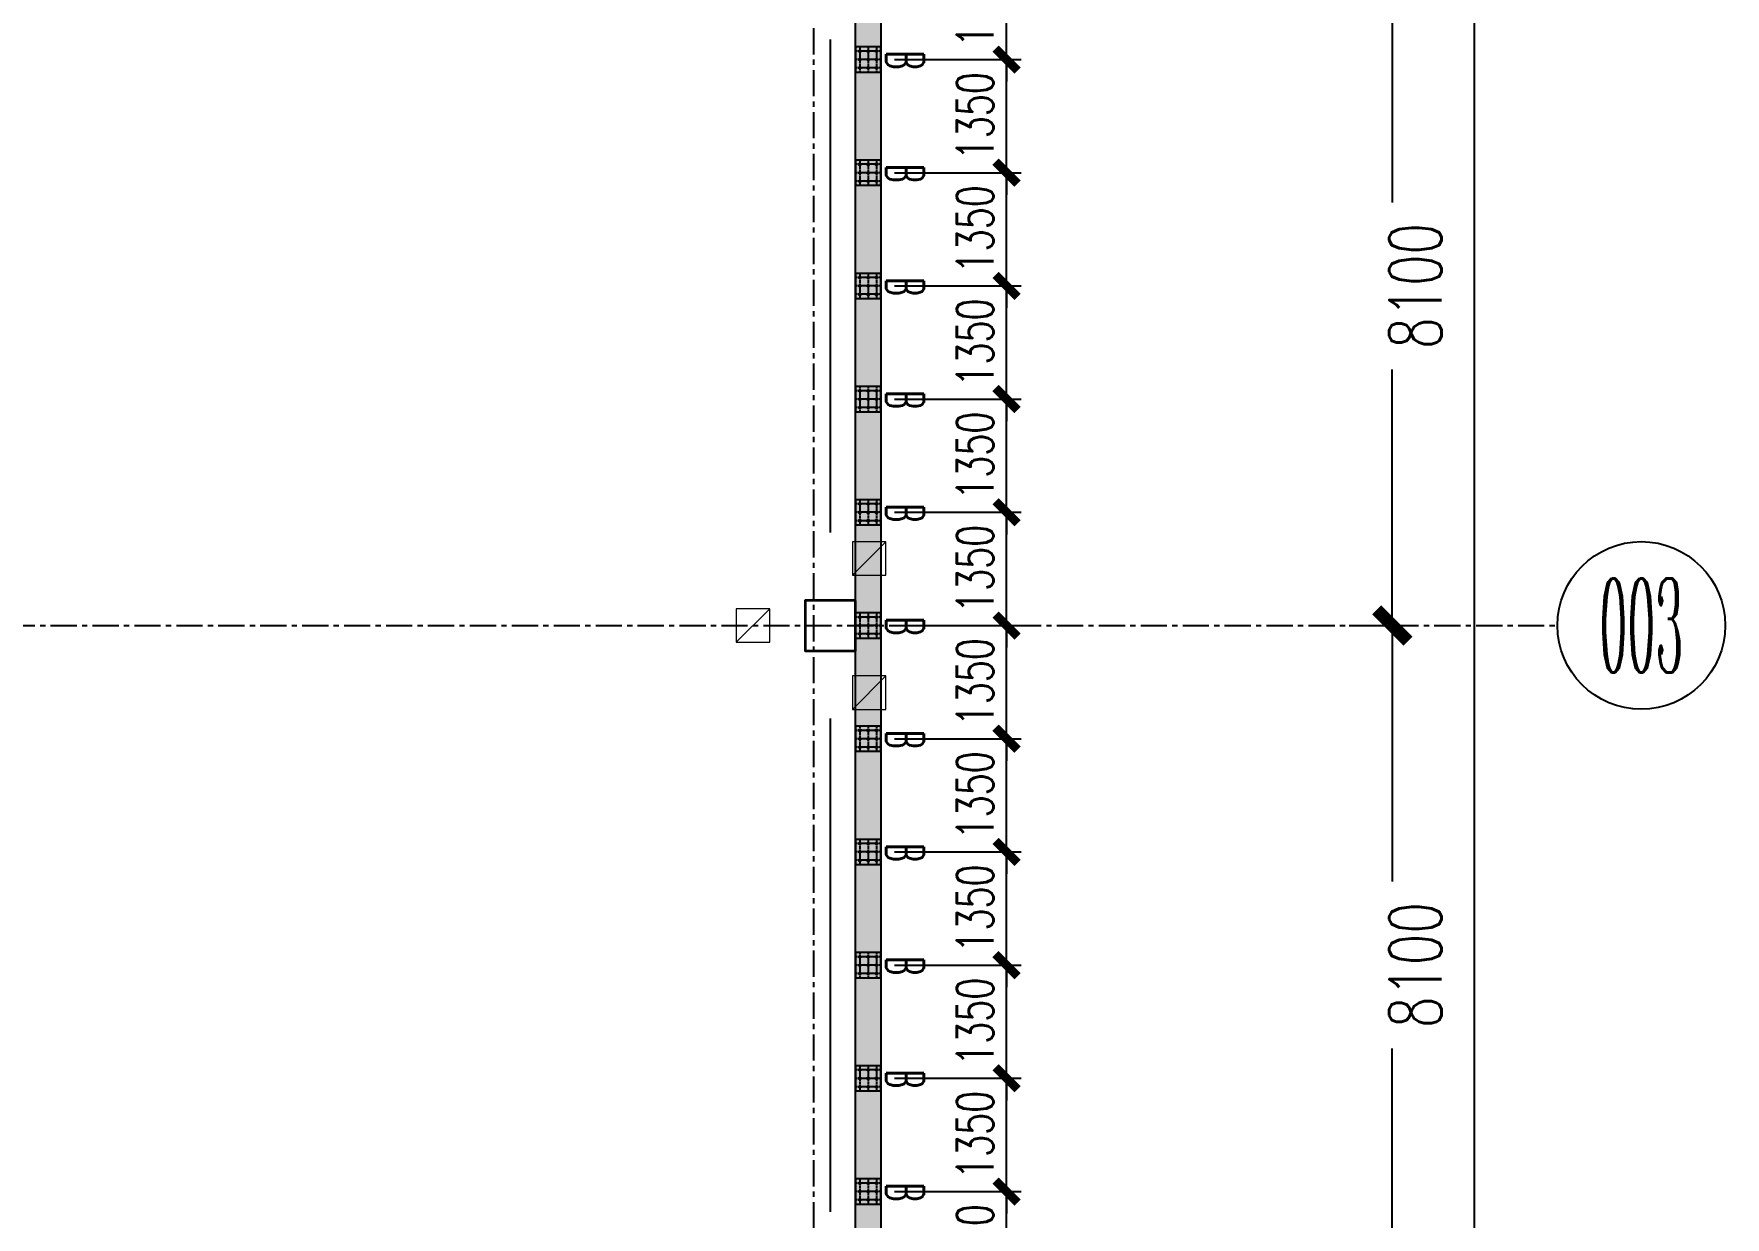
# Model space of a CAD drawing. Extents: x 782294 to 1727252, y -631030 to 17645.
# Drawn here: x 1125397 to 1145567, y -236787 to -222675 of the extents above; entities that cross this region are included whole.
import ezdxf
from ezdxf.enums import TextEntityAlignment as Align

# ---------------------------------------------------------------- set-up
doc = ezdxf.new("R2010")
doc.units = 0
doc.linetypes.add('CENTER', pattern=[2, 1.25, -0.25, 0.25, -0.25])
doc.layers.get('Defpoints').update_dxf_attribs({"color": 210})
for name, color, linetype in [('!ZN3-铝板幕墙-3', 3, 'Continuous'), ('2钢材断面', 2, 'Continuous'), ('30预埋件', 30, 'Continuous'), ('3符号', 3, 'Continuous'), ('40钢材投影', 40, 'Continuous'), ('ALT_CEN-0-30', 1, 'CENTER'), ('DIM', 173, 'Continuous'), ('DOTE', 1, 'CENTER'), ('S-BKL', 4, 'Continuous'), ('S-HATCH1-W', 252, 'Continuous'), ('结构轮廓线', 1, 'Continuous')]:
    doc.layers.add(name, color=color, linetype=linetype)
for name, color, linetype, lineweight in [('S-col', 2, 'Continuous', 0), ('S-ct', 2, 'Continuous', 0), ('S-zhuang', 1, 'Continuous', 0), ('砼柱', 2, 'Continuous', 35)]:
    doc.layers.add(name, color=color, linetype=linetype, lineweight=lineweight)
doc.styles.add('_TCH_AXIS', font='COMPLEX', dxfattribs={"bigfont": 'GBCBIG'})
doc.styles.add('DHTEXT-1', font='romans.shx', dxfattribs={"width": 0.7, "bigfont": 'chinese.shx'})
doc.dimstyles.new('ZN175', dxfattribs={"dimscale": 175, "dimtxt": 2.5, "dimasz": 1.5, "dimexe": 1, "dimexo": 2, "dimgap": 0.9, "dimtad": 1, "dimdec": 0, "dimdsep": 46, "dimtxsty": 'DHTEXT-1', "dimblk": 'ARCHTICK', "dimcen": 2.5, "dimclrd": 173, "dimclre": 173, "dimclrt": 7, "dimazin": 2, "dimtfac": 1, "dimtdec": 0, "dimtix": 1, "dimtmove": 2, "dimatfit": 3, "dimfxl": 0, "dimtolj": 1, "dimtzin": 0, "dimarcsym": 0})
doc.dimstyles.new('ZN250', dxfattribs={"dimscale": 250, "dimtxt": 2.5, "dimasz": 1.5, "dimexe": 1, "dimexo": 2, "dimgap": 0.9, "dimtad": 1, "dimdec": 0, "dimdsep": 46, "dimtxsty": 'DHTEXT-1', "dimblk": 'ARCHTICK', "dimcen": 2.5, "dimclrd": 173, "dimclre": 173, "dimclrt": 7, "dimazin": 2, "dimtfac": 1, "dimtdec": 0, "dimtix": 1, "dimtmove": 2, "dimatfit": 3, "dimfxl": 0, "dimarcsym": 0})

# ---------------------------------------------------------------- blocks, each defined once
blk = doc.blocks.new('_ArchTick')
at = {"color": 0, "linetype": 'ByBlock', "const_width": 0.4}
blk.add_lwpolyline([(-0.5, -0.5), (0.5, 0.5)], dxfattribs=at)
blk = doc.blocks.new('*D1367')
at = {"layer": 'Defpoints', "color": 0, "ltscale": 2500, "transparency": 16777216}
for p in [(130984, 24300), (130984, 16200), (132000, 16200)]:
    blk.add_point(p, dxfattribs=at)
at = {"layer": 'DIM', "color": 173, "linetype": 'ByBlock', "lineweight": -2, "ltscale": 2500, "transparency": 16777216}
for p, q in [((131484, 24300), (132250, 24300)), ((132000, 24300), (132000, 21246)), ((132000, 16200), (132000, 19254)), ((131484, 16200), (132250, 16200))]:
    blk.add_line(p, q, dxfattribs=at)
at = {"layer": 'DIM', "color": 173, "lineweight": -2, "ltscale": 2500, "transparency": 16777216, "xscale": 375, "yscale": 375, "zscale": 375}
for p, rotation in [((132000, 24300), 90), ((132000, 16200), 270)]:
    blk.add_blockref('_ArchTick', p, dxfattribs=dict(at, rotation=rotation))
at = {"layer": 'DIM', "color": 7, "ltscale": 2500, "transparency": 16777216, "insert": (132275, 20250), "char_height": 625, "attachment_point": 5, "rotation": 90, "style": 'DHTEXT-1'}
blk.add_mtext('8100', dxfattribs=at)
blk = doc.blocks.new('*D1368')
at = {"layer": 'Defpoints', "color": 0, "ltscale": 2500, "transparency": 16777216}
for p in [(130984, 16200), (130984, 8100), (132000, 8100)]:
    blk.add_point(p, dxfattribs=at)
at = {"layer": 'DIM', "color": 173, "linetype": 'ByBlock', "lineweight": -2, "ltscale": 2500, "transparency": 16777216}
for p, q in [((131484, 16200), (132250, 16200)), ((132000, 16200), (132000, 13146)), ((132000, 8100), (132000, 11154)), ((131484, 8100), (132250, 8100))]:
    blk.add_line(p, q, dxfattribs=at)
at = {"layer": 'DIM', "color": 173, "lineweight": -2, "ltscale": 2500, "transparency": 16777216, "xscale": 375, "yscale": 375, "zscale": 375}
for p, rotation in [((132000, 16200), 90), ((132000, 8100), 270)]:
    blk.add_blockref('_ArchTick', p, dxfattribs=dict(at, rotation=rotation))
at = {"layer": 'DIM', "color": 7, "ltscale": 2500, "transparency": 16777216, "insert": (132275, 12150), "char_height": 625, "attachment_point": 5, "rotation": 90, "style": 'DHTEXT-1'}
blk.add_mtext('8100', dxfattribs=at)
blk = doc.blocks.new('*D1372')
at = {"layer": 'Defpoints', "color": 0, "ltscale": 2500, "transparency": 16777216}
for p in [(131084, 90000), (131084, 0), (132980, 0)]:
    blk.add_point(p, dxfattribs=at)
at = {"layer": 'DIM', "color": 173, "linetype": 'ByBlock', "lineweight": -2, "ltscale": 2500, "transparency": 16777216}
for p, q in [((131584, 90000), (133230, 90000)), ((132980, 90000), (132980, 46204)), ((132980, 0), (132980, 43796)), ((131584, 0), (133230, 0))]:
    blk.add_line(p, q, dxfattribs=at)
at = {"layer": 'DIM', "color": 173, "lineweight": -2, "ltscale": 2500, "transparency": 16777216, "xscale": 375, "yscale": 375, "zscale": 375}
for p, rotation in [((132980, 90000), 90), ((132980, 0), 270)]:
    blk.add_blockref('_ArchTick', p, dxfattribs=dict(at, rotation=rotation))
at = {"layer": 'DIM', "color": 7, "ltscale": 2500, "transparency": 16777216, "insert": (133255, 45000), "char_height": 625, "attachment_point": 5, "rotation": 90, "style": 'DHTEXT-1'}
blk.add_mtext('90000', dxfattribs=at)
blk = doc.blocks.new('卓越-轴号')
blk.add_circle((0, 0), 4)
at = {"color": 0, "style": '_TCH_AXIS', "width": 1.041667, "flags": 8}
blk.add_attdef('A', text='', height=4.48, dxfattribs=at).set_placement((-2, -2.24), (2, -2.24), align=Align.FIT)
blk = doc.blocks.new('20250913105919')
at = {"layer": '结构轮廓线', "color": 1, "ltscale": 500}
blk.add_lwpolyline([(125900, 32400), (125900, 0)], dxfattribs=at)
blk = doc.blocks.new('A$C6AFE39C8')
at = {"layer": '砼柱', "lineweight": 35}
blk.add_lwpolyline([(0, -73900), (-600, -73900), (-600, -74500), (0, -74500)], close=True, dxfattribs=at)
blk = doc.blocks.new('A$C5b102a0f')
at = {"layer": 'S-col'}
blk.add_blockref('A$C6AFE39C8', (125600, 90400), dxfattribs=at)
blk = doc.blocks.new('20250903183753')
at = {"layer": '2钢材断面'}
for p, q in [((150, 0), (-150, 0)), ((-150, 0), (-150, -300)), ((150, -300), (150, 0)), ((-150, -300), (150, -300))]:
    blk.add_line(p, q, dxfattribs=at)
at = {"layer": '40钢材投影'}
for centre, radius in [((-100, -50), 12), ((-100, -150), 12), ((-100, -50), 6), ((-100, -150), 6), ((0, -50), 12), ((0, -150), 12), ((0, -50), 6), ((0, -150), 6), ((100, -50), 12), ((100, -150), 12), ((100, -50), 6), ((100, -150), 6), ((-100, -250), 12), ((-100, -250), 6), ((0, -250), 12), ((0, -250), 6), ((100, -251), 12), ((100, -251), 6)]:
    blk.add_circle(centre, radius, dxfattribs=at)
at = {"layer": 'ALT_CEN-0-30', "ltscale": 20}
for p, q in [((-100, 0), (-100, -300)), ((0, 0), (0, -300)), ((100, 0), (100, -300)), ((-150, -50), (150, -50)), ((-150, -150), (150, -150)), ((-150, -250), (150, -250))]:
    blk.add_line(p, q, dxfattribs=at)
blk = doc.blocks.new('20250903183821')
at = {"ltscale": 50}
blk.add_blockref('20250903183753', (0, 0), dxfattribs=at)
at = {"layer": '30预埋件', "style": 'DHTEXT-1', "text_generation_flag": 6, "width": 0.55}
blk.add_attdef('B', (-105, 65), '', height=450, rotation=180, dxfattribs=at)
blk = doc.blocks.new('20250913102435')
at = {"ltscale": 500, "rotation": 270}
for p in [(125900, 22950), (125900, 21600), (125900, 20250), (125900, 18900), (125900, 17550), (125900, 16200), (125900, 14850), (125900, 13500), (125900, 12150), (125900, 10800), (125900, 9450)]:
    blk.add_blockref('20250903183821', p, dxfattribs=at).add_auto_attribs({'B': 'B'})
blk = doc.blocks.new('*D688')
at = {"layer": 'Defpoints', "color": 0, "ltscale": 1750, "transparency": 16777216}
for p in [(1135309, -221631), (1136997, -221631), (1135309, -222981)]:
    blk.add_point(p, dxfattribs=at)
at = {"layer": 'DIM', "color": 173, "linetype": 'ByBlock', "lineweight": -2, "ltscale": 1750, "transparency": 16777216}
for p, q in [((1136997, -221631), (1136997, -221369)), ((1135659, -221631), (1137172, -221631)), ((1136997, -222981), (1136997, -221631)), ((1135659, -222981), (1137172, -222981)), ((1136997, -222981), (1136997, -223244))]:
    blk.add_line(p, q, dxfattribs=at)
at = {"layer": 'DIM', "color": 173, "lineweight": -2, "ltscale": 1750, "transparency": 16777216, "xscale": 262.5, "yscale": 262.5, "zscale": 262.5}
for p, rotation in [((1136997, -221631), 270), ((1136997, -222981), 90)]:
    blk.add_blockref('_ArchTick', p, dxfattribs=dict(at, rotation=rotation))
at = {"layer": 'DIM', "color": 7, "ltscale": 1750, "transparency": 16777216, "insert": (1136621, -222306), "char_height": 437.5, "attachment_point": 5, "rotation": 90, "style": 'DHTEXT-1'}
blk.add_mtext('\\A1;1350', dxfattribs=at)
blk = doc.blocks.new('*D689')
at = {"layer": 'Defpoints', "color": 0, "ltscale": 1750, "transparency": 16777216}
for p in [(1135309, -222981), (1136997, -222981), (1135309, -224331)]:
    blk.add_point(p, dxfattribs=at)
at = {"layer": 'DIM', "color": 173, "linetype": 'ByBlock', "lineweight": -2, "ltscale": 1750, "transparency": 16777216}
for p, q in [((1136997, -222981), (1136997, -222719)), ((1135659, -222981), (1137172, -222981)), ((1136997, -224331), (1136997, -222981)), ((1135659, -224331), (1137172, -224331)), ((1136997, -224331), (1136997, -224594))]:
    blk.add_line(p, q, dxfattribs=at)
at = {"layer": 'DIM', "color": 173, "lineweight": -2, "ltscale": 1750, "transparency": 16777216, "xscale": 262.5, "yscale": 262.5, "zscale": 262.5}
for p, rotation in [((1136997, -222981), 270), ((1136997, -224331), 90)]:
    blk.add_blockref('_ArchTick', p, dxfattribs=dict(at, rotation=rotation))
at = {"layer": 'DIM', "color": 7, "ltscale": 1750, "transparency": 16777216, "insert": (1136621, -223656), "char_height": 437.5, "attachment_point": 5, "rotation": 90, "style": 'DHTEXT-1'}
blk.add_mtext('\\A1;1350', dxfattribs=at)
blk = doc.blocks.new('*D690')
at = {"layer": 'Defpoints', "color": 0, "ltscale": 1750, "transparency": 16777216}
for p in [(1135309, -224331), (1136997, -224331), (1135309, -225681)]:
    blk.add_point(p, dxfattribs=at)
at = {"layer": 'DIM', "color": 173, "linetype": 'ByBlock', "lineweight": -2, "ltscale": 1750, "transparency": 16777216}
for p, q in [((1136997, -224331), (1136997, -224069)), ((1135659, -224331), (1137172, -224331)), ((1136997, -225681), (1136997, -224331)), ((1135659, -225681), (1137172, -225681)), ((1136997, -225681), (1136997, -225944))]:
    blk.add_line(p, q, dxfattribs=at)
at = {"layer": 'DIM', "color": 173, "lineweight": -2, "ltscale": 1750, "transparency": 16777216, "xscale": 262.5, "yscale": 262.5, "zscale": 262.5}
for p, rotation in [((1136997, -224331), 270), ((1136997, -225681), 90)]:
    blk.add_blockref('_ArchTick', p, dxfattribs=dict(at, rotation=rotation))
at = {"layer": 'DIM', "color": 7, "ltscale": 1750, "transparency": 16777216, "insert": (1136621, -225006), "char_height": 437.5, "attachment_point": 5, "rotation": 90, "style": 'DHTEXT-1'}
blk.add_mtext('\\A1;1350', dxfattribs=at)
blk = doc.blocks.new('*D691')
at = {"layer": 'Defpoints', "color": 0, "ltscale": 1750, "transparency": 16777216}
for p in [(1135309, -225681), (1136997, -225681), (1135309, -227031)]:
    blk.add_point(p, dxfattribs=at)
at = {"layer": 'DIM', "color": 173, "linetype": 'ByBlock', "lineweight": -2, "ltscale": 1750, "transparency": 16777216}
for p, q in [((1136997, -225681), (1136997, -225419)), ((1135659, -225681), (1137172, -225681)), ((1136997, -227031), (1136997, -225681)), ((1135659, -227031), (1137172, -227031)), ((1136997, -227031), (1136997, -227294))]:
    blk.add_line(p, q, dxfattribs=at)
at = {"layer": 'DIM', "color": 173, "lineweight": -2, "ltscale": 1750, "transparency": 16777216, "xscale": 262.5, "yscale": 262.5, "zscale": 262.5}
for p, rotation in [((1136997, -225681), 270), ((1136997, -227031), 90)]:
    blk.add_blockref('_ArchTick', p, dxfattribs=dict(at, rotation=rotation))
at = {"layer": 'DIM', "color": 7, "ltscale": 1750, "transparency": 16777216, "insert": (1136621, -226356), "char_height": 437.5, "attachment_point": 5, "rotation": 90, "style": 'DHTEXT-1'}
blk.add_mtext('\\A1;1350', dxfattribs=at)
blk = doc.blocks.new('*D692')
at = {"layer": 'Defpoints', "color": 0, "ltscale": 1750, "transparency": 16777216}
for p in [(1135309, -227031), (1136997, -227031), (1135309, -228381)]:
    blk.add_point(p, dxfattribs=at)
at = {"layer": 'DIM', "color": 173, "linetype": 'ByBlock', "lineweight": -2, "ltscale": 1750, "transparency": 16777216}
for p, q in [((1136997, -227031), (1136997, -226769)), ((1135659, -227031), (1137172, -227031)), ((1136997, -228381), (1136997, -227031)), ((1135659, -228381), (1137172, -228381)), ((1136997, -228381), (1136997, -228644))]:
    blk.add_line(p, q, dxfattribs=at)
at = {"layer": 'DIM', "color": 173, "lineweight": -2, "ltscale": 1750, "transparency": 16777216, "xscale": 262.5, "yscale": 262.5, "zscale": 262.5}
for p, rotation in [((1136997, -227031), 270), ((1136997, -228381), 90)]:
    blk.add_blockref('_ArchTick', p, dxfattribs=dict(at, rotation=rotation))
at = {"layer": 'DIM', "color": 7, "ltscale": 1750, "transparency": 16777216, "insert": (1136621, -227706), "char_height": 437.5, "attachment_point": 5, "rotation": 90, "style": 'DHTEXT-1'}
blk.add_mtext('\\A1;1350', dxfattribs=at)
blk = doc.blocks.new('*D693')
at = {"layer": 'Defpoints', "color": 0, "ltscale": 1750, "transparency": 16777216}
for p in [(1135309, -228381), (1136997, -228381), (1135309, -229731)]:
    blk.add_point(p, dxfattribs=at)
at = {"layer": 'DIM', "color": 173, "linetype": 'ByBlock', "lineweight": -2, "ltscale": 1750, "transparency": 16777216}
for p, q in [((1136997, -228381), (1136997, -228119)), ((1135659, -228381), (1137172, -228381)), ((1136997, -229731), (1136997, -228381)), ((1135659, -229731), (1137172, -229731)), ((1136997, -229731), (1136997, -229994))]:
    blk.add_line(p, q, dxfattribs=at)
at = {"layer": 'DIM', "color": 173, "lineweight": -2, "ltscale": 1750, "transparency": 16777216, "xscale": 262.5, "yscale": 262.5, "zscale": 262.5}
for p, rotation in [((1136997, -228381), 270), ((1136997, -229731), 90)]:
    blk.add_blockref('_ArchTick', p, dxfattribs=dict(at, rotation=rotation))
at = {"layer": 'DIM', "color": 7, "ltscale": 1750, "transparency": 16777216, "insert": (1136621, -229056), "char_height": 437.5, "attachment_point": 5, "rotation": 90, "style": 'DHTEXT-1'}
blk.add_mtext('\\A1;1350', dxfattribs=at)
blk = doc.blocks.new('*D694')
at = {"layer": 'Defpoints', "color": 0, "ltscale": 1750, "transparency": 16777216}
for p in [(1135309, -229731), (1136997, -229731), (1135309, -231081)]:
    blk.add_point(p, dxfattribs=at)
at = {"layer": 'DIM', "color": 173, "linetype": 'ByBlock', "lineweight": -2, "ltscale": 1750, "transparency": 16777216}
for p, q in [((1136997, -229731), (1136997, -229469)), ((1135659, -229731), (1137172, -229731)), ((1136997, -231081), (1136997, -229731)), ((1135659, -231081), (1137172, -231081)), ((1136997, -231081), (1136997, -231344))]:
    blk.add_line(p, q, dxfattribs=at)
at = {"layer": 'DIM', "color": 173, "lineweight": -2, "ltscale": 1750, "transparency": 16777216, "xscale": 262.5, "yscale": 262.5, "zscale": 262.5}
for p, rotation in [((1136997, -229731), 270), ((1136997, -231081), 90)]:
    blk.add_blockref('_ArchTick', p, dxfattribs=dict(at, rotation=rotation))
at = {"layer": 'DIM', "color": 7, "ltscale": 1750, "transparency": 16777216, "insert": (1136621, -230406), "char_height": 437.5, "attachment_point": 5, "rotation": 90, "style": 'DHTEXT-1'}
blk.add_mtext('\\A1;1350', dxfattribs=at)
blk = doc.blocks.new('*D695')
at = {"layer": 'Defpoints', "color": 0, "ltscale": 1750, "transparency": 16777216}
for p in [(1135309, -231081), (1136997, -231081), (1135309, -232431)]:
    blk.add_point(p, dxfattribs=at)
at = {"layer": 'DIM', "color": 173, "linetype": 'ByBlock', "lineweight": -2, "ltscale": 1750, "transparency": 16777216}
for p, q in [((1136997, -231081), (1136997, -230819)), ((1135659, -231081), (1137172, -231081)), ((1136997, -232431), (1136997, -231081)), ((1135659, -232431), (1137172, -232431)), ((1136997, -232431), (1136997, -232694))]:
    blk.add_line(p, q, dxfattribs=at)
at = {"layer": 'DIM', "color": 173, "lineweight": -2, "ltscale": 1750, "transparency": 16777216, "xscale": 262.5, "yscale": 262.5, "zscale": 262.5}
for p, rotation in [((1136997, -231081), 270), ((1136997, -232431), 90)]:
    blk.add_blockref('_ArchTick', p, dxfattribs=dict(at, rotation=rotation))
at = {"layer": 'DIM', "color": 7, "ltscale": 1750, "transparency": 16777216, "insert": (1136621, -231756), "char_height": 437.5, "attachment_point": 5, "rotation": 90, "style": 'DHTEXT-1'}
blk.add_mtext('\\A1;1350', dxfattribs=at)
blk = doc.blocks.new('*D696')
at = {"layer": 'Defpoints', "color": 0, "ltscale": 1750, "transparency": 16777216}
for p in [(1135309, -232431), (1136997, -232431), (1135309, -233781)]:
    blk.add_point(p, dxfattribs=at)
at = {"layer": 'DIM', "color": 173, "linetype": 'ByBlock', "lineweight": -2, "ltscale": 1750, "transparency": 16777216}
for p, q in [((1136997, -232431), (1136997, -232169)), ((1135659, -232431), (1137172, -232431)), ((1136997, -233781), (1136997, -232431)), ((1135659, -233781), (1137172, -233781)), ((1136997, -233781), (1136997, -234044))]:
    blk.add_line(p, q, dxfattribs=at)
at = {"layer": 'DIM', "color": 173, "lineweight": -2, "ltscale": 1750, "transparency": 16777216, "xscale": 262.5, "yscale": 262.5, "zscale": 262.5}
for p, rotation in [((1136997, -232431), 270), ((1136997, -233781), 90)]:
    blk.add_blockref('_ArchTick', p, dxfattribs=dict(at, rotation=rotation))
at = {"layer": 'DIM', "color": 7, "ltscale": 1750, "transparency": 16777216, "insert": (1136621, -233106), "char_height": 437.5, "attachment_point": 5, "rotation": 90, "style": 'DHTEXT-1'}
blk.add_mtext('\\A1;1350', dxfattribs=at)
blk = doc.blocks.new('*D697')
at = {"layer": 'Defpoints', "color": 0, "ltscale": 1750, "transparency": 16777216}
for p in [(1135309, -233781), (1136997, -233781), (1135309, -235131)]:
    blk.add_point(p, dxfattribs=at)
at = {"layer": 'DIM', "color": 173, "linetype": 'ByBlock', "lineweight": -2, "ltscale": 1750, "transparency": 16777216}
for p, q in [((1136997, -233781), (1136997, -233519)), ((1135659, -233781), (1137172, -233781)), ((1136997, -235131), (1136997, -233781)), ((1135659, -235131), (1137172, -235131)), ((1136997, -235131), (1136997, -235394))]:
    blk.add_line(p, q, dxfattribs=at)
at = {"layer": 'DIM', "color": 173, "lineweight": -2, "ltscale": 1750, "transparency": 16777216, "xscale": 262.5, "yscale": 262.5, "zscale": 262.5}
for p, rotation in [((1136997, -233781), 270), ((1136997, -235131), 90)]:
    blk.add_blockref('_ArchTick', p, dxfattribs=dict(at, rotation=rotation))
at = {"layer": 'DIM', "color": 7, "ltscale": 1750, "transparency": 16777216, "insert": (1136621, -234456), "char_height": 437.5, "attachment_point": 5, "rotation": 90, "style": 'DHTEXT-1'}
blk.add_mtext('\\A1;1350', dxfattribs=at)
blk = doc.blocks.new('*D698')
at = {"layer": 'Defpoints', "color": 0, "ltscale": 1750, "transparency": 16777216}
for p in [(1135309, -235131), (1136997, -235131), (1135309, -236481)]:
    blk.add_point(p, dxfattribs=at)
at = {"layer": 'DIM', "color": 173, "linetype": 'ByBlock', "lineweight": -2, "ltscale": 1750, "transparency": 16777216}
for p, q in [((1136997, -235131), (1136997, -234869)), ((1135659, -235131), (1137172, -235131)), ((1136997, -236481), (1136997, -235131)), ((1135659, -236481), (1137172, -236481)), ((1136997, -236481), (1136997, -236744))]:
    blk.add_line(p, q, dxfattribs=at)
at = {"layer": 'DIM', "color": 173, "lineweight": -2, "ltscale": 1750, "transparency": 16777216, "xscale": 262.5, "yscale": 262.5, "zscale": 262.5}
for p, rotation in [((1136997, -235131), 270), ((1136997, -236481), 90)]:
    blk.add_blockref('_ArchTick', p, dxfattribs=dict(at, rotation=rotation))
at = {"layer": 'DIM', "color": 7, "ltscale": 1750, "transparency": 16777216, "insert": (1136621, -235806), "char_height": 437.5, "attachment_point": 5, "rotation": 90, "style": 'DHTEXT-1'}
blk.add_mtext('\\A1;1350', dxfattribs=at)
blk = doc.blocks.new('*D699')
at = {"layer": 'Defpoints', "color": 0, "ltscale": 1750, "transparency": 16777216}
for p in [(1135309, -236481), (1136997, -236481), (1135309, -237831)]:
    blk.add_point(p, dxfattribs=at)
at = {"layer": 'DIM', "color": 173, "linetype": 'ByBlock', "lineweight": -2, "ltscale": 1750, "transparency": 16777216}
for p, q in [((1136997, -236481), (1136997, -236219)), ((1135659, -236481), (1137172, -236481)), ((1136997, -237831), (1136997, -236481)), ((1135659, -237831), (1137172, -237831)), ((1136997, -237831), (1136997, -238094))]:
    blk.add_line(p, q, dxfattribs=at)
at = {"layer": 'DIM', "color": 173, "lineweight": -2, "ltscale": 1750, "transparency": 16777216, "xscale": 262.5, "yscale": 262.5, "zscale": 262.5}
for p, rotation in [((1136997, -236481), 270), ((1136997, -237831), 90)]:
    blk.add_blockref('_ArchTick', p, dxfattribs=dict(at, rotation=rotation))
at = {"layer": 'DIM', "color": 7, "ltscale": 1750, "transparency": 16777216, "insert": (1136621, -237156), "char_height": 437.5, "attachment_point": 5, "rotation": 90, "style": 'DHTEXT-1'}
blk.add_mtext('\\A1;1350', dxfattribs=at)
blk = doc.blocks.new('A$C656D53E9')
at = {"layer": 'S-zhuang', "ltscale": 0.25}
blk.add_line((-200, 200), (200, -200), dxfattribs=at)
at = {"layer": 'S-zhuang', "color": 1, "ltscale": 0.5}
blk.add_lwpolyline([(200, 200), (-200, 200), (-200, -200), (200, -200)], close=True, dxfattribs=at)
blk = doc.blocks.new('A$Cda0970a6')
at = {"layer": 'S-HATCH1-W'}
h = blk.add_hatch(dxfattribs=at)
h.set_pattern_fill('HONEY', color=256, scale=20)
h.set_pattern_definition([(0, (208858.505, 238968.18), (95.25, 54.992613), [63.5, -127]), (120, (208858.505, 238968.18), (-95.25, 54.992613), [63.5, -127]), (60, (208858.505, 238968.18), (2e-07, 109.985226), [-127, 63.5])])
h.paths.add_polyline_path([(125900, 40), (125600, 40), (125600, 32400), (125900, 32400)])
at = {"layer": 'S-BKL'}
for points in [[(125300, 17310), (125300, 23190)], [(125600, 17484), (125600, 23016)], [(125300, 9210), (125300, 15090)], [(125600, 9384), (125600, 14916)]]:
    blk.add_lwpolyline(points, dxfattribs=at)
at = {"layer": 'S-HATCH1-W'}
blk.add_lwpolyline([(125900, 40), (125600, 40), (125600, 32400), (125900, 32400)], close=True, dxfattribs=at)
at = {"layer": 'S-ct', "ltscale": 0.25, "rotation": 270}
for p in [(125762, 17000), (124376, 16200), (125762, 15400)]:
    blk.add_blockref('A$C656D53E9', p, dxfattribs=at)
blk = doc.blocks.new('20250901082728')
at = {"layer": 'DOTE', "ltscale": 250}
for p, q in [((125100, -5988.9), (125100, 99662.3)), ((109500, 16200), (133969.2, 16200))]:
    blk.add_line(p, q, dxfattribs=at)
at = {"layer": '3符号', "color": 7}
ref = blk.add_blockref('卓越-轴号', (134969.2, 16201.1), dxfattribs=dict(at, xscale=250, yscale=250, zscale=250))
ref.add_attrib('A', '003', dxfattribs={"layer": '0', "color": 0, "height": 1120, "style": '_TCH_AXIS', "width": 0.347222}).set_placement((134469.2, 15641.1), (135469.2, 15641.1), align=Align.FIT)
at = {"layer": 'DIM', "ltscale": 2500}
for base, p1, p2, picture, middle in [((132979.6, 0), (131084.1, 90000), (131084.1, 0), '*D1372', (133254.6, 45000)), ((132000, 16200), (130984.1, 24300), (130984.1, 16200), '*D1367', (132275, 20250)), ((132000, 8100), (130984.1, 16200), (130984.1, 8100), '*D1368', (132275, 12150))]:
    dim = blk.add_linear_dim(base=base, p1=p1, p2=p2, angle=270, dimstyle='ZN250', dxfattribs=at)
    dim.commit()
    dim.dimension.update_dxf_attribs({"geometry": picture, "text_midpoint": middle, "dimtype": 129})

msp = doc.modelspace()

# ---------------------------------------------------------------- block references
at = {"layer": '!ZN3-铝板幕墙-3', "ltscale": 1750}
msp.add_blockref('A$Cda0970a6', (1009597.3, -245931.2), dxfattribs=at)
at = {"ltscale": 2000}
msp.add_blockref('20250901082728', (1009597.3, -245931.2), dxfattribs=at)
at = {"layer": '结构轮廓线', "ltscale": 500}
for name in ['20250913105919', '20250913102435']:
    msp.add_blockref(name, (1009597.3, -245931.2), dxfattribs=at)
at = {"layer": '结构轮廓线', "color": 1, "ltscale": 5000}
msp.add_blockref('A$C5b102a0f', (1009597.3, -245931.2), dxfattribs=at)

# ---------------------------------------------------------------- dimensions: what is measured, and where the dimension line sits
at = {"layer": 'DIM', "ltscale": 1750}
for base, p1, p2, picture, middle in [((1136997.3, -221631.2), (1135308.5, -222981.2), (1135308.5, -221631.2), '*D688', (1136621.1, -222306.2)), ((1136997.3, -222981.2), (1135308.5, -224331.2), (1135308.5, -222981.2), '*D689', (1136621.1, -223656.2)), ((1136997.3, -224331.2), (1135308.5, -225681.2), (1135308.5, -224331.2), '*D690', (1136621.1, -225006.2)), ((1136997.3, -225681.2), (1135308.5, -227031.2), (1135308.5, -225681.2), '*D691', (1136621.1, -226356.2)), ((1136997.3, -227031.2), (1135308.5, -228381.2), (1135308.5, -227031.2), '*D692', (1136621.1, -227706.2)), ((1136997.3, -228381.2), (1135308.5, -229731.2), (1135308.5, -228381.2), '*D693', (1136621.1, -229056.2)), ((1136997.3, -229731.2), (1135308.5, -231081.2), (1135308.5, -229731.2), '*D694', (1136621.1, -230406.2)), ((1136997.3, -231081.2), (1135308.5, -232431.2), (1135308.5, -231081.2), '*D695', (1136621.1, -231756.2)), ((1136997.3, -232431.2), (1135308.5, -233781.2), (1135308.5, -232431.2), '*D696', (1136621.1, -233106.2)), ((1136997.3, -233781.2), (1135308.5, -235131.2), (1135308.5, -233781.2), '*D697', (1136621.1, -234456.2)), ((1136997.3, -235131.2), (1135308.5, -236481.2), (1135308.5, -235131.2), '*D698', (1136621.1, -235806.2)), ((1136997.3, -236481.2), (1135308.5, -237831.2), (1135308.5, -236481.2), '*D699', (1136621.1, -237156.2))]:
    dim = msp.add_linear_dim(base=base, p1=p1, p2=p2, angle=90, dimstyle='ZN175', dxfattribs=at)
    dim.commit()
    dim.dimension.update_dxf_attribs({"geometry": picture, "text_midpoint": middle})

doc.saveas('drawing.dxf')
